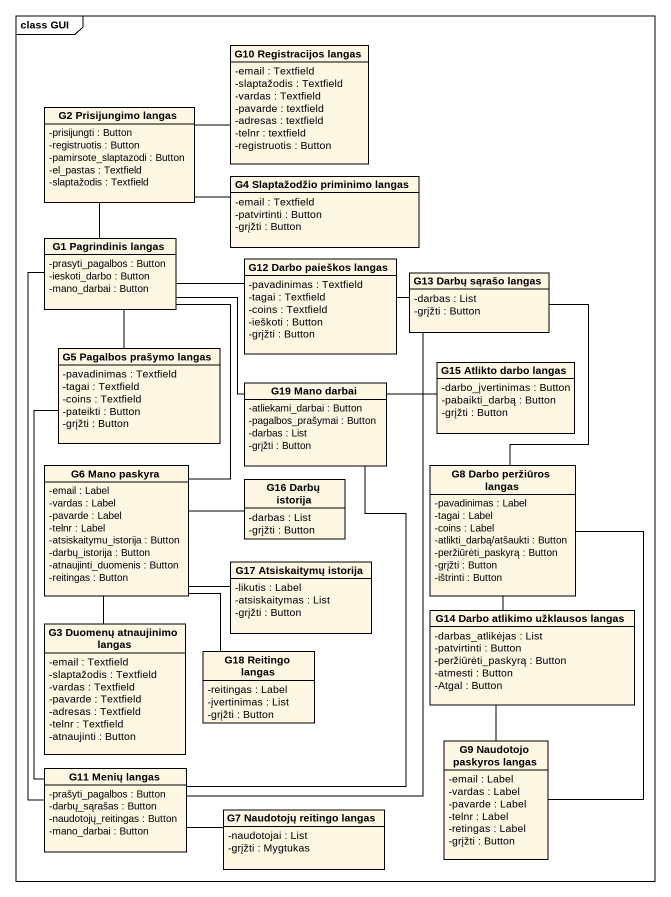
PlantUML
@startuml
mainframe class GUI
hide circle
hide empty members
skinparam classAttributeIconSize 0
class "G10 Registracijos langas" as G10_Registracijos_langas {
  -email : Textfield
  -slaptažodis : Textfield
  -vardas : Textfield
  -pavarde : textfield
  -adresas : textfield
  -telnr : textfield
  -registruotis : Button
}
class "G2 Prisijungimo langas" as G2_Prisijungimo_langas {
  -prisijungti : Button
  -registruotis : Button
  -pamirsote_slaptazodi : Button
  -el_pastas : Textfield
  -slaptažodis : Textfield
}
class "G4 Slaptažodžio priminimo langas" as G4_Slaptažodžio_priminimo {
  -email : Textfield
  -patvirtinti : Button
  -grįžti : Button
}
class "G1 Pagrindinis langas" as G1_Pagrindinis_langas {
  -prasyti_pagalbos : Button
  -ieskoti_darbo : Button
  -mano_darbai : Button
}
class "G12 Darbo paieškos langas" as G12_Darbo_paieškos_langas {
  -pavadinimas : Textfield
  -tagai : Textfield
  -coins : Textfield
  -ieškoti : Button
  -grįžti : Button
}
class "G13 Darbų sąrašo langas" as G13_Darbų_sąrašo_langas {
  -darbas : List
  -grįžti : Button
}
class "G5 Pagalbos prašymo langas" as G5_Pagalbos_prašymo_langas {
  -pavadinimas : Textfield
  -tagai : Textfield
  -coins : Textfield
  -pateikti : Button
  -grįžti : Button
}
class "G19 Mano darbai" as G19_Mano_darbai {
  -atliekami_darbai : Button
  -pagalbos_prašymai : Button
  -darbas : List
  -grįžti : Button
}
class "G15 Atlikto darbo langas" as G15_Atlikto_darbo_langas {
  -darbo_įvertinimas : Button
  -pabaikti_darbą : Button
  -grįžti : Button
}
class "G6 Mano paskyra" as G6_Mano_paskyra {
  -email : Label
  -vardas : Label
  -pavarde : Label
  -telnr : Label
  -atsiskaitymu_istorija : Button
  -darbų_istorija : Button
  -atnaujinti_duomenis : Button
  -reitingas : Button
}
class "G16 Darbų istorija" as G16_Darbų_istorija {
  -darbas : List
  -grįžti : Button
}
class "G8 Darbo peržiūros langas" as G8_Darbo_peržiūros_langas {
  -pavadinimas : Label
  -tagai : Label
  -coins : Label
  -atlikti_darbą/atšaukti : Button
  -peržiūrėti_paskyrą : Button
  -grįžti : Button
  -ištrinti : Button
}
class "G17 Atsiskaitymų istorija" as G17_Atsiskaitymų_istorija {
  -likutis : Label
  -atsiskaitymas : List
  -grįžti : Button
}
class "G14 Darbo atlikimo užklausos langas" as G14_Darbo_atlikimo {
  -darbas_atlikėjas : List
  -patvirtinti : Button
  -peržiūrėti_paskyrą : Button
  -atmesti : Button
  -Atgal : Button
}
class "G3 Duomenų atnaujinimo langas" as G3_Duomenų_atnaujinimo {
  -email : Textfield
  -slaptažodis : Textfield
  -vardas : Textfield
  -pavarde : Textfield
  -adresas : Textfield
  -telnr : Textfield
  -atnaujinti : Button
}
class "G18 Reitingo langas" as G18_Reitingo_langas {
  -reitingas : Label
  -įvertinimas : List
  -grįžti : Button
}
class "G9 Naudotojo paskyros langas" as G9_Naudotojo_paskyros_langas {
  -email : Label
  -vardas : Label
  -pavarde : Label
  -telnr : Label
  -retingas : Label
  -grįžti : Button
}
class "G11 Menių langas" as G11_Menių_langas {
  -prašyti_pagalbos : Button
  -darbų_sąrašas : Button
  -naudotojų_reitingas : Button
  -mano_darbai : Button
}
class "G7 Naudotojų reitingo langas" as G7_Naudotojų_reitingo_langas {
  -naudotojai : List
  -grįžti : Mygtukas
}
G2_Prisijungimo_langas -right- G10_Registracijos_langas
G2_Prisijungimo_langas -right- G4_Slaptažodžio_priminimo
G2_Prisijungimo_langas -- G1_Pagrindinis_langas
G1_Pagrindinis_langas -right- G12_Darbo_paieškos_langas
G1_Pagrindinis_langas -- G5_Pagalbos_prašymo_langas
G1_Pagrindinis_langas -- G19_Mano_darbai
G1_Pagrindinis_langas -- G6_Mano_paskyra
G1_Pagrindinis_langas -- G11_Menių_langas
G12_Darbo_paieškos_langas -right- G13_Darbų_sąrašo_langas
G13_Darbų_sąrašo_langas -- G8_Darbo_peržiūros_langas
G19_Mano_darbai -right- G15_Atlikto_darbo_langas
G6_Mano_paskyra -right- G16_Darbų_istorija
G6_Mano_paskyra -right- G17_Atsiskaitymų_istorija
G6_Mano_paskyra -- G3_Duomenų_atnaujinimo
G6_Mano_paskyra -- G18_Reitingo_langas
G8_Darbo_peržiūros_langas -- G14_Darbo_atlikimo
G8_Darbo_peržiūros_langas -- G9_Naudotojo_paskyros_langas
G14_Darbo_atlikimo -- G9_Naudotojo_paskyros_langas
G11_Menių_langas -up- G13_Darbų_sąrašo_langas
G11_Menių_langas -up- G5_Pagalbos_prašymo_langas
G11_Menių_langas -up- G19_Mano_darbai
G11_Menių_langas -right- G7_Naudotojų_reitingo_langas
@enduml
